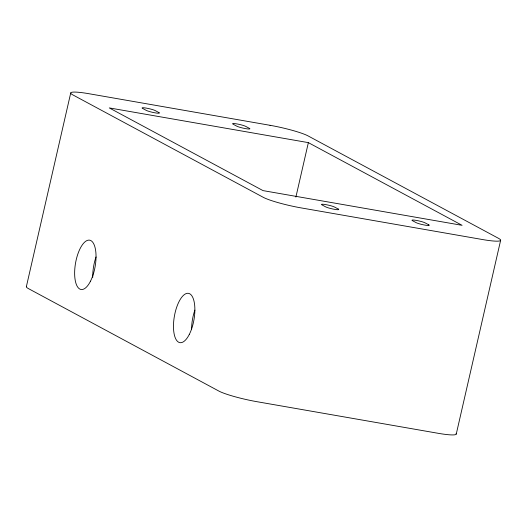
<?xml version="1.0" encoding="UTF-8"?>
<svg xmlns="http://www.w3.org/2000/svg" width="527" height="527" viewBox="0 0 527 527"><rect width="100%" height="100%" fill="white"/><g stroke="black" fill="none" stroke-linecap="round" stroke-linejoin="round"><path stroke-width="0.79" d="M26.35 286.728L70.717 93.002M295.891 197.078L308.361 142.633L109.26 107.91L263.013 190.609L462.113 225.332L308.361 142.633M456.277 433.998L500.65 240.24M456.053 433.464A30.032 3.61 12.9 0 1 437.97 433.266L256.972 401.699A30.032 3.61 12.9 0 1 218.837 391.054L28.484 288.631A30.032 3.61 12.9 0 1 26.633 286.313M92.745 277.34A25.026 9.947 -80.1 0 1 96.033 256.965M191.578 329A25.026 9.947 -80.1 0 1 194.871 310.126M270.022 125.301L89.023 93.734A30.032 3.61 12.9 0 0 72.858 94.906L263.217 197.296A30.032 3.61 12.9 0 0 301.345 207.941L482.343 239.508A30.032 3.61 12.9 0 0 498.516 238.336L308.15 135.946A30.032 3.61 12.9 0 0 270.022 125.301M249.409 128.364L245.747 126.394A7.009 0.843 12.9 0 0 236.854 123.911A7.009 0.843 12.9 0 0 233.079 124.181L236.742 126.151A7.009 0.843 12.9 0 0 245.635 128.634A7.009 0.843 12.9 0 0 249.409 128.364M428.787 224.845L425.124 222.875A7.009 0.843 12.9 0 0 416.231 220.391A7.009 0.843 12.9 0 0 412.457 220.668L416.119 222.638A7.009 0.843 12.9 0 0 425.019 225.121A7.009 0.843 12.9 0 0 428.787 224.845M158.91 112.574L155.248 110.604A7.009 0.843 12.9 0 0 146.354 108.121A7.009 0.843 12.9 0 0 142.58 108.397L146.242 110.367A7.009 0.843 12.9 0 0 155.136 112.85A7.009 0.843 12.9 0 0 158.91 112.574M338.288 209.061L334.632 207.091A7.009 0.843 12.9 0 0 325.732 204.608A7.009 0.843 12.9 0 0 321.957 204.878L325.62 206.847A7.009 0.843 12.9 0 0 334.52 209.331A7.009 0.843 12.9 0 0 338.288 209.061M90.486 281.201A25.026 9.947 -80.1 0 0 90.881 240.608A25.026 9.947 -80.1 0 0 74.636 272.676A25.026 9.947 -80.1 0 0 90.486 281.201M189.325 334.368A25.026 9.947 -80.1 0 0 189.72 293.776A25.026 9.947 -80.1 0 0 173.475 325.844A25.026 9.947 -80.1 0 0 189.325 334.368"/></g></svg>
